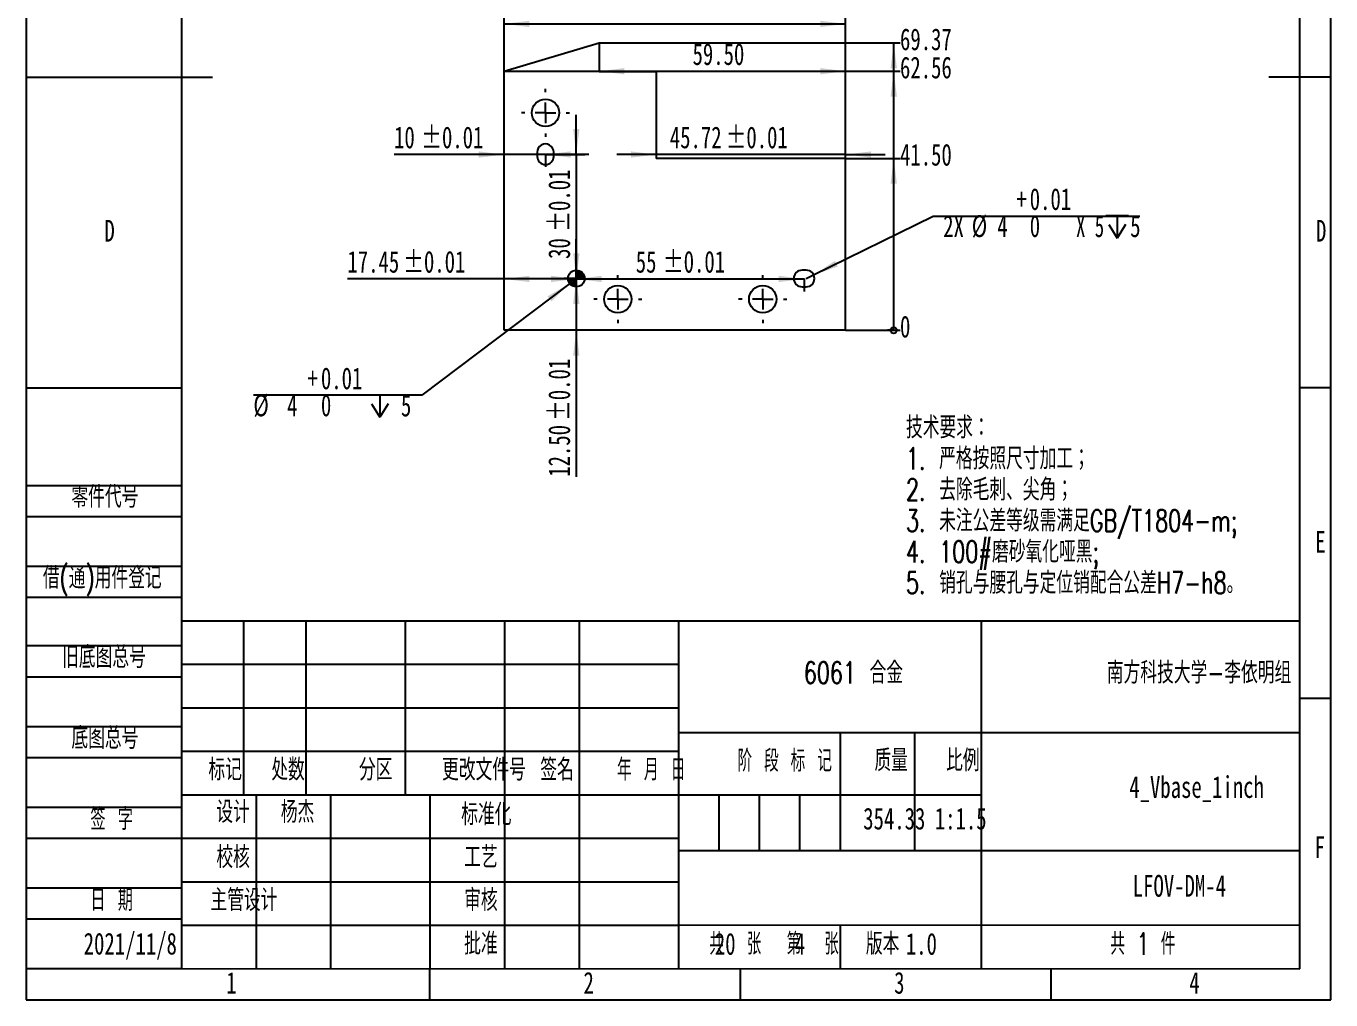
# Model space of a CAD drawing. Header units: millimetres. Extents: x 0 to 210, y 0 to 297.
# Drawn here: x 0 to 210, y 0 to 156.7 of the extents above; entities that cross this region are included whole.
import ezdxf

# ---------------------------------------------------------------- set-up
doc = ezdxf.new("R2010")
doc.units = ezdxf.units.MM
doc.layers.add('图框', color=7, linetype='Continuous')
doc.layers.add('图纸格式', color=7, linetype='Continuous')
doc.layers.add('根据设置的颜色创建', color=7, linetype='Continuous', lineweight=25)
doc.styles.add('SLDTEXTSTYLE0', font='TXT', dxfattribs={"width": 0.7, "bigfont": 'bigfont'})
doc.styles.add('SLDTEXTSTYLE1', font='TXT', dxfattribs={"width": 0.62, "bigfont": 'bigfont'})
doc.styles.add('SLDTEXTSTYLE12', font='TXT', dxfattribs={"width": 0.633333})
doc.styles.add('SLDTEXTSTYLE2', font='TXT', dxfattribs={"width": 0.614286, "bigfont": 'bigfont'})
doc.styles.add('SLDTEXTSTYLE3', font='TXT', dxfattribs={"width": 0.6, "bigfont": 'bigfont'})
doc.styles.add('SLDTEXTSTYLE4', font='TXT', dxfattribs={"width": 0.633333, "bigfont": 'bigfont'})
doc.styles.add('SLDTEXTSTYLE5', font='TXT', dxfattribs={"width": 0.7})
doc.dimstyles.new('SLDDIMSTYLE0', dxfattribs={"dimtxt": 3.5, "dimasz": 4.08, "dimexe": 0, "dimexo": 0.0625, "dimgap": 0.875, "dimtad": 2, "dimlfac": 1.5, "dimrnd": 1e-09, "dimzin": 12, "dimdsep": 46, "dimtxsty": 'SLDTEXTSTYLE5', "dimsah": 1, "dimcen": 0.09, "dimadec": 0, "dimazin": 3, "dimtol": 1, "dimtp": 0.01, "dimtm": 0.01, "dimtfac": 1, "dimtofl": 0, "dimtmove": 0, "dimatfit": 3, "dimfxl": 0, "dimfrac": 2, "dimtolj": 1, "dimarcsym": 0})
doc.dimstyles.new('SLDDIMSTYLE10', dxfattribs={"dimtxt": 3.5, "dimasz": 4.08, "dimexe": 0, "dimexo": 0.0625, "dimgap": 0.875, "dimtad": 0, "dimtih": 1, "dimtoh": 1, "dimlfac": 1.5, "dimrnd": 1e-09, "dimzin": 4, "dimdsep": 46, "dimtxsty": 'SLDTEXTSTYLE5', "dimsah": 1, "dimcen": 0.09, "dimadec": 0, "dimazin": 1, "dimtfac": 1, "dimtofl": 0, "dimtmove": 0, "dimatfit": 3, "dimfxl": 0, "dimfrac": 2, "dimtolj": 1, "dimtzin": 12, "dimarcsym": 0})
doc.dimstyles.new('SLDDIMSTYLE11', dxfattribs={"dimtxt": 3.5, "dimasz": 4.08, "dimexe": 0, "dimexo": 0.0625, "dimgap": 0.875, "dimtad": 0, "dimtih": 1, "dimtoh": 1, "dimlfac": 1.5, "dimrnd": 1e-09, "dimzin": 12, "dimdsep": 46, "dimtxsty": 'SLDTEXTSTYLE5', "dimsah": 1, "dimcen": 0.09, "dimadec": 0, "dimazin": 3, "dimtfac": 1, "dimtofl": 0, "dimtmove": 0, "dimatfit": 3, "dimfxl": 0, "dimfrac": 2, "dimtolj": 1, "dimtzin": 12, "dimarcsym": 0})
doc.dimstyles.new('SLDDIMSTYLE12', dxfattribs={"dimtxt": 3.5, "dimasz": 4.08, "dimexe": 0, "dimexo": 0.0625, "dimgap": 0.875, "dimtad": 0, "dimtih": 1, "dimtoh": 1, "dimdec": 6, "dimlfac": 1.5, "dimrnd": 1e-09, "dimzin": 12, "dimdsep": 46, "dimtxsty": 'SLDTEXTSTYLE5', "dimblk1": 'NONE', "dimsah": 1, "dimcen": 0, "dimadec": 0, "dimazin": 3, "dimtol": 1, "dimtp": 0.012, "dimtfac": 1, "dimtmove": 0, "dimatfit": 3, "dimldrblk": 'NONE', "dimfxl": 0, "dimfrac": 2, "dimtolj": 1, "dimtzin": 0, "dimarcsym": 0})
doc.dimstyles.new('SLDDIMSTYLE13', dxfattribs={"dimtxt": 3.5, "dimasz": 4.08, "dimexe": 0, "dimexo": 0.0625, "dimgap": 0.875, "dimtad": 0, "dimtih": 1, "dimtoh": 1, "dimdec": 6, "dimlfac": 1.5, "dimrnd": 1e-09, "dimzin": 12, "dimdsep": 46, "dimtxsty": 'SLDTEXTSTYLE5', "dimsah": 1, "dimcen": 0, "dimadec": 0, "dimazin": 3, "dimtol": 1, "dimtp": 0.012, "dimtfac": 1, "dimtofl": 0, "dimtmove": 0, "dimatfit": 3, "dimfxl": 0, "dimfrac": 2, "dimtolj": 1, "dimtzin": 0, "dimarcsym": 0})
doc.dimstyles.new('SLDDIMSTYLE3', dxfattribs={"dimtxt": 3.5, "dimasz": 4.08, "dimexe": 0, "dimexo": 0.0625, "dimgap": 0.875, "dimtad": 2, "dimlfac": 1.5, "dimrnd": 1e-09, "dimzin": 12, "dimdsep": 46, "dimtxsty": 'SLDTEXTSTYLE5', "dimsah": 1, "dimcen": 0.09, "dimadec": 0, "dimazin": 3, "dimtfac": 1, "dimtofl": 0, "dimtmove": 0, "dimatfit": 3, "dimfxl": 0, "dimfrac": 2, "dimtolj": 1, "dimtzin": 12, "dimarcsym": 0})
doc.dimstyles.new('SLDDIMSTYLE4', dxfattribs={"dimtxt": 3.5, "dimasz": 4.08, "dimexe": 0, "dimexo": 0.0625, "dimgap": 0.875, "dimtad": 2, "dimlfac": 1.5, "dimrnd": 1e-09, "dimzin": 4, "dimdsep": 46, "dimtxsty": 'SLDTEXTSTYLE5', "dimsah": 1, "dimcen": 0.09, "dimadec": 0, "dimazin": 1, "dimtfac": 1, "dimtofl": 0, "dimtmove": 0, "dimatfit": 3, "dimfxl": 0, "dimfrac": 2, "dimtolj": 1, "dimtzin": 12, "dimarcsym": 0})
doc.dimstyles.new('SLDDIMSTYLE6', dxfattribs={"dimtxt": 3.5, "dimasz": 4.08, "dimexe": 0, "dimexo": 0.0625, "dimgap": 0.875, "dimtad": 2, "dimlfac": 1.5, "dimrnd": 1e-09, "dimzin": 12, "dimdsep": 46, "dimtxsty": 'SLDTEXTSTYLE5', "dimsah": 1, "dimcen": 0.09, "dimadec": 0, "dimazin": 3, "dimtol": 1, "dimtp": 0.01, "dimtm": 0.01, "dimtfac": 1, "dimtmove": 0, "dimatfit": 0, "dimfxl": 0, "dimfrac": 2, "dimtolj": 1, "dimarcsym": 0})
doc.dimstyles.new('SLDDIMSTYLE8', dxfattribs={"dimtxt": 3.5, "dimasz": 4.08, "dimexe": 0, "dimexo": 0.0625, "dimgap": 0.875, "dimtad": 2, "dimlfac": 1.5, "dimrnd": 1e-09, "dimzin": 4, "dimdsep": 46, "dimtxsty": 'SLDTEXTSTYLE5', "dimsah": 1, "dimcen": 0.09, "dimadec": 0, "dimazin": 1, "dimtol": 1, "dimtp": 0.01, "dimtm": 0.01, "dimtfac": 1, "dimtmove": 0, "dimatfit": 0, "dimfxl": 0, "dimfrac": 2, "dimtolj": 1, "dimarcsym": 0})
doc.dimstyles.new('SLDDIMSTYLE9', dxfattribs={"dimtxt": 3.5, "dimasz": 0.338667, "dimexe": 0, "dimexo": 0.0625, "dimgap": 0.875, "dimtad": 0, "dimtih": 1, "dimtoh": 1, "dimdec": 0, "dimlfac": 1.5, "dimrnd": 1e-09, "dimdsep": 46, "dimtxsty": 'SLDTEXTSTYLE5', "dimblk1": 'ORIGIN', "dimblk2": 'ORIGIN', "dimsah": 1, "dimcen": 0.09, "dimadec": 0, "dimazin": 2, "dimtfac": 1, "dimtdec": 0, "dimtofl": 0, "dimtmove": 0, "dimatfit": 3, "dimldrblk": 'ORIGIN', "dimfxl": 0, "dimfrac": 2, "dimtolj": 1, "dimtzin": 12, "dimarcsym": 0})

# ---------------------------------------------------------------- blocks, each defined once
blk = doc.blocks.new('SW_NOTE_0')
at = {"layer": '图纸格式', "color": 0, "char_height": 3.5, "attachment_point": 1, "style": 'SLDTEXTSTYLE0'}
for s, insert in [('技术要求：', (0, 4.51)), ('1. 严格按照尺寸加工；', (0, -0.49)), ('2. 去除毛刺、尖角；', (0, -5.49)), ('3. 未注公差等级需满足GB/T1804-m;', (0, -10.49)), ('4. 100#磨砂氧化哑黑;', (0, -15.49)), ('5. 销孔与腰孔与定位销配合公差H7-h8。', (0, -20.49))]:
    blk.add_mtext(s, dxfattribs=dict(at, insert=insert))
blk = doc.blocks.new('_Origin')
at = {"color": 0, "linetype": 'ByBlock', "lineweight": -2}
blk.add_line((0, 0), (-1, 0), dxfattribs=at)
blk.add_circle((0, 0), 0.5, dxfattribs=at)
blk = doc.blocks.new('_D_14')
at = {"layer": '根据设置的颜色创建'}
blk.add_line((131.89, 107.77), (140.65, 107.77), dxfattribs=at)
at = {"layer": '根据设置的颜色创建', "xscale": 1.016, "yscale": 1.016}
blk.add_blockref('_Origin', (139.64, 107.77), dxfattribs=at)
at = {"layer": '根据设置的颜色创建', "insert": (140.65, 110.11), "char_height": 3.5, "attachment_point": 1, "style": 'SLDTEXTSTYLE5'}
blk.add_mtext('0', dxfattribs=at)
blk = doc.blocks.new('_D_15')
at = {"layer": '根据设置的颜色创建'}
for p, q in [((131.89, 135.43), (140.65, 135.43)), ((139.64, 107.77), (139.64, 135.43))]:
    blk.add_line(p, q, dxfattribs=at)
blk.add_solid([(139.64, 135.43), (139.13, 131.35), (140.15, 131.35)], dxfattribs=at)
at = {"layer": '根据设置的颜色创建', "insert": (140.65, 137.78), "char_height": 3.5, "attachment_point": 1, "style": 'SLDTEXTSTYLE5'}
blk.add_mtext('41.50', dxfattribs=at)
blk = doc.blocks.new('_D_16')
at = {"layer": '根据设置的颜色创建'}
for p, q in [((76.92, 149.47), (140.65, 149.47)), ((139.64, 135.43), (139.64, 149.47))]:
    blk.add_line(p, q, dxfattribs=at)
blk.add_solid([(139.64, 149.47), (139.13, 145.39), (140.15, 145.39)], dxfattribs=at)
at = {"layer": '根据设置的颜色创建', "insert": (140.65, 151.82), "char_height": 3.5, "attachment_point": 1, "style": 'SLDTEXTSTYLE5'}
blk.add_mtext('62.56', dxfattribs=at)
blk = doc.blocks.new('_D_17')
at = {"layer": '根据设置的颜色创建'}
for p, q in [((92.22, 154.02), (140.65, 154.02)), ((139.64, 149.47), (139.64, 154.02))]:
    blk.add_line(p, q, dxfattribs=at)
blk.add_solid([(139.64, 154.02), (139.13, 149.94), (140.15, 149.94)], dxfattribs=at)
at = {"layer": '根据设置的颜色创建', "insert": (140.65, 156.36), "char_height": 3.5, "attachment_point": 1, "style": 'SLDTEXTSTYLE5'}
blk.add_mtext('69.37', dxfattribs=at)
blk = doc.blocks.new('_D_18')
at = {"layer": '根据设置的颜色创建'}
for p, q in [((131.89, 135.43), (131.89, 138.06)), ((101.41, 136.06), (95.06, 136.06)), ((131.89, 136.06), (101.41, 136.06)), ((131.89, 136.06), (138.24, 136.06))]:
    blk.add_line(p, q, dxfattribs=at)
for points in [[(101.41, 136.06), (97.33, 136.57), (97.33, 135.56)], [(131.89, 136.06), (135.97, 135.56), (135.97, 136.57)]]:
    blk.add_solid(points, dxfattribs=at)
at = {"layer": '根据设置的颜色创建', "char_height": 3.5, "attachment_point": 1, "style": 'SLDTEXTSTYLE5'}
for s, insert in [('±0.01', (112.59, 140.57)), ('45.72', (103.6, 140.57))]:
    blk.add_mtext(s, dxfattribs=dict(at, insert=insert))
blk = doc.blocks.new('_D_19')
at = {"layer": '根据设置的颜色创建'}
for p, q in [((88.55, 136.1), (88.55, 142.45)), ((83.59, 136.1), (90.55, 136.1)), ((88.55, 136.1), (88.55, 116.1)), ((88.55, 116.1), (86.55, 116.1)), ((88.55, 116.1), (88.55, 109.75))]:
    blk.add_line(p, q, dxfattribs=at)
for points in [[(88.55, 136.1), (89.06, 140.18), (88.04, 140.18)], [(88.55, 116.1), (88.04, 112.02), (89.06, 112.02)]]:
    blk.add_solid(points, dxfattribs=at)
at = {"layer": '根据设置的颜色创建', "char_height": 3.5, "attachment_point": 1, "rotation": 90, "style": 'SLDTEXTSTYLE5'}
for s, insert in [('±0.01', (84.04, 123.64)), ('30', (84.04, 119.26))]:
    blk.add_mtext(s, dxfattribs=dict(at, insert=insert))
blk = doc.blocks.new('SW_SYMBOL_HOLE_DEPTH')
at = {"layer": '根据设置的颜色创建', "color": 0}
for p, q in [((0, 875), (800, 875)), ((100, 555), (400, 75)), ((400, 875), (400, 75)), ((700, 555), (400, 75))]:
    blk.add_line(p, q, dxfattribs=at)
blk = doc.blocks.new('_D_20')
at = {"layer": '根据设置的颜色创建'}
for p, q in [((89.62, 116.91), (87.49, 115.3)), ((87.49, 115.3), (63.67, 97.3)), ((63.67, 97.3), (36.58, 97.3))]:
    blk.add_line(p, q, dxfattribs=at)
blk.add_solid([(87.49, 115.3), (83.93, 113.24), (84.54, 112.43)], dxfattribs=at)
at = {"layer": '根据设置的颜色创建', "xscale": 0.004511737089201878, "yscale": 0.004511737089201878, "zscale": 0.004511737089201878}
blk.add_blockref('SW_SYMBOL_HOLE_DEPTH', (55.12, 93.42), dxfattribs=at)
at = {"layer": '根据设置的颜色创建', "char_height": 3.5, "attachment_point": 1, "style": 'SLDTEXTSTYLE5'}
for s, insert in [('+', (45.3, 101.78)), ('0.01', (47.45, 101.78)), ('%%c', (36.58, 97.43)), ('4', (42.01, 97.41)), ('0', (47.45, 97.43)), ('5', (60.33, 97.41))]:
    blk.add_mtext(s, dxfattribs=dict(at, insert=insert))
blk = doc.blocks.new('_None')
blk = doc.blocks.new('_D_21')
at = {"layer": '根据设置的颜色创建'}
for p, q in [((126.75, 116.69), (146.01, 126.16)), ((146.01, 126.16), (179.24, 126.16)), ((125.55, 116.1), (126.75, 116.69))]:
    blk.add_line(p, q, dxfattribs=at)
blk.add_solid([(126.75, 116.69), (130.63, 118.03), (130.19, 118.94)], dxfattribs=at)
at = {"layer": '根据设置的颜色创建', "xscale": 0.004511737089201878, "yscale": 0.004511737089201878, "zscale": 0.004511737089201878}
blk.add_blockref('SW_SYMBOL_HOLE_DEPTH', (173.8, 122.28), dxfattribs=at)
at = {"layer": '根据设置的颜色创建', "char_height": 3.5, "attachment_point": 1}
for s, insert, style in [('0.01', (161.53, 130.64), 'SLDTEXTSTYLE5'), ('+', (159.38, 130.64), 'SLDTEXTSTYLE5'), ('2X', (147.6, 126.27), 'SLDTEXTSTYLE5'), ('%%c', (152.2, 126.29), 'SLDTEXTSTYLE5'), ('4', (156.31, 126.27), 'SLDTEXTSTYLE5'), ('0', (161.53, 126.29), 'SLDTEXTSTYLE5'), ('X 5', (168.98, 126.27), 'SLDTEXTSTYLE12'), ('5', (177.7, 126.27), 'SLDTEXTSTYLE5')]:
    blk.add_mtext(s, dxfattribs=dict(at, insert=insert, style=style))
blk = doc.blocks.new('_D_22')
at = {"layer": '根据设置的颜色创建'}
for p, q in [((76.92, 116.03), (51.72, 116.03)), ((88.55, 116.03), (76.92, 116.03)), ((88.55, 116.1), (88.55, 114.03))]:
    blk.add_line(p, q, dxfattribs=at)
for points in [[(76.92, 116.03), (81, 115.53), (81, 116.54)], [(88.55, 116.03), (84.47, 116.54), (84.47, 115.53)]]:
    blk.add_solid(points, dxfattribs=at)
at = {"layer": '根据设置的颜色创建', "char_height": 3.5, "attachment_point": 1, "style": 'SLDTEXTSTYLE5'}
for s, insert in [('17.45', (51.72, 120.55)), ('±0.01', (60.7, 120.55))]:
    blk.add_mtext(s, dxfattribs=dict(at, insert=insert))
blk = doc.blocks.new('_D_23')
at = {"layer": '根据设置的颜色创建'}
for p, q in [((88.55, 116.1), (88.55, 114.03)), ((88.55, 116.03), (125.22, 116.03)), ((125.22, 116.1), (125.22, 114.03))]:
    blk.add_line(p, q, dxfattribs=at)
for points in [[(88.55, 116.03), (92.63, 115.53), (92.63, 116.54)], [(125.22, 116.03), (121.14, 116.54), (121.14, 115.53)]]:
    blk.add_solid(points, dxfattribs=at)
at = {"layer": '根据设置的颜色创建', "char_height": 3.5, "attachment_point": 1, "style": 'SLDTEXTSTYLE5'}
for s, insert in [('55', (98.12, 120.55)), ('±0.01', (102.5, 120.55))]:
    blk.add_mtext(s, dxfattribs=dict(at, insert=insert))
blk = doc.blocks.new('_D_24')
at = {"layer": '根据设置的颜色创建'}
for p, q in [((88.55, 116.1), (88.55, 122.45)), ((88.55, 116.1), (86.55, 116.1)), ((88.55, 116.1), (88.55, 107.77)), ((88.55, 107.77), (88.55, 84.19))]:
    blk.add_line(p, q, dxfattribs=at)
for points in [[(88.55, 116.1), (89.06, 120.18), (88.04, 120.18)], [(88.55, 107.77), (88.04, 103.69), (89.06, 103.69)]]:
    blk.add_solid(points, dxfattribs=at)
at = {"layer": '根据设置的颜色创建', "char_height": 3.5, "attachment_point": 1, "rotation": 90, "style": 'SLDTEXTSTYLE5'}
for s, insert in [('±0.01', (84.04, 93.18)), ('12.50', (84.04, 84.19))]:
    blk.add_mtext(s, dxfattribs=dict(at, insert=insert))
blk = doc.blocks.new('_D_25')
at = {"layer": '根据设置的颜色创建'}
for p, q in [((76.92, 136.06), (59.22, 136.06)), ((83.59, 136.06), (76.92, 136.06)), ((83.59, 136.1), (83.59, 134.06)), ((83.59, 136.06), (89.94, 136.06))]:
    blk.add_line(p, q, dxfattribs=at)
for points in [[(76.92, 136.06), (72.84, 136.57), (72.84, 135.56)], [(83.59, 136.06), (87.67, 135.56), (87.67, 136.57)]]:
    blk.add_solid(points, dxfattribs=at)
at = {"layer": '根据设置的颜色创建', "char_height": 3.5, "attachment_point": 1, "style": 'SLDTEXTSTYLE5'}
for s, insert in [('±0.01', (63.6, 140.57)), ('10', (59.22, 140.57))]:
    blk.add_mtext(s, dxfattribs=dict(at, insert=insert))
blk = doc.blocks.new('_D_26')
at = {"layer": '根据设置的颜色创建'}
for p, q in [((76.92, 149.47), (76.92, 159.09)), ((131.89, 135.43), (131.89, 159.09)), ((76.92, 157.09), (131.89, 157.09))]:
    blk.add_line(p, q, dxfattribs=at)
for points in [[(76.92, 157.09), (81, 156.58), (81, 157.6)], [(131.89, 157.09), (127.81, 157.6), (127.81, 156.58)]]:
    blk.add_solid(points, dxfattribs=at)
at = {"layer": '根据设置的颜色创建', "insert": (105.48, 161.6), "char_height": 3.5, "attachment_point": 1, "style": 'SLDTEXTSTYLE5'}
blk.add_mtext('82.45', dxfattribs=at)
blk = doc.blocks.new('_D_27')
at = {"layer": '根据设置的颜色创建'}
for p, q in [((131.89, 135.43), (131.89, 151.47)), ((92.22, 149.47), (131.89, 149.47))]:
    blk.add_line(p, q, dxfattribs=at)
for points in [[(92.22, 149.47), (96.3, 148.96), (96.3, 149.98)], [(131.89, 149.47), (127.81, 149.98), (127.81, 148.96)]]:
    blk.add_solid(points, dxfattribs=at)
at = {"layer": '根据设置的颜色创建', "insert": (107.26, 153.98), "char_height": 3.5, "attachment_point": 1, "style": 'SLDTEXTSTYLE5'}
blk.add_mtext('59.50', dxfattribs=at)
blk = doc.blocks.new('SW_CENTERMARKSYMBOL_8')
at = {"layer": '根据设置的颜色创建', "color": 0}
for p, q in [((0, 3.33), (0, 3.87)), ((-3.33, 0), (-3.87, 0)), ((0, 0), (-1.67, 0)), ((0, 0), (0, 1.67)), ((0, 0), (0, -1.67)), ((0, 0), (1.67, 0)), ((3.33, 0), (3.87, 0)), ((0, -3.33), (0, -3.87))]:
    blk.add_line(p, q, dxfattribs=at)
blk = doc.blocks.new('SW_CENTERMARKSYMBOL_9')
at = {"layer": '根据设置的颜色创建', "color": 0}
for p, q in [((0, 3.33), (0, 3.87)), ((-3.33, 0), (-3.87, 0)), ((0, 0), (-1.67, 0)), ((0, 0), (0, 1.67)), ((0, 0), (0, -1.67)), ((0, 0), (1.67, 0)), ((3.33, 0), (3.87, 0)), ((0, -3.33), (0, -3.87))]:
    blk.add_line(p, q, dxfattribs=at)
blk = doc.blocks.new('SW_CENTERMARKSYMBOL_10')
at = {"layer": '根据设置的颜色创建', "color": 0}
for p, q in [((0, 3.33), (0, 3.87)), ((-3.33, 0), (-3.87, 0)), ((0, 0), (-1.67, 0)), ((0, 0), (0, 1.67)), ((0, 0), (0, -1.67)), ((0, 0), (1.67, 0)), ((3.33, 0), (3.87, 0)), ((0, -3.33), (0, -3.87))]:
    blk.add_line(p, q, dxfattribs=at)
blk = doc.blocks.new('SW_DOWELSYMBOL_1')
at = {"linetype": 'Continuous', "lineweight": 25}
h = blk.add_hatch(color=0, dxfattribs=at)
edge = h.paths.add_edge_path(flags=0)
edge.add_arc((0, 0), 1.33, 180, 270)
edge.add_line((0, -1.33), (0, 0))
edge.add_line((0, 0), (-1.33, 0))
h = blk.add_hatch(color=0, dxfattribs=at)
edge = h.paths.add_edge_path(flags=0)
edge.add_arc((0, 0), 1.33, 0, 90)
edge.add_line((0, 1.33), (0, 0))
edge.add_line((0, 0), (1.33, 0))
at = {"layer": '根据设置的颜色创建', "color": 0}
blk.add_circle((0, 0), 1.33, dxfattribs=at)

msp = doc.modelspace()

# ---------------------------------------------------------------- linework, layer by layer
at = {"color": 7, "linetype": 'Continuous', "lineweight": 25}
for p, q in [((76.92068572, 149.47268045), (92.21698716, 154.01618679)), ((92.21698716, 154.01618679), (92.21698716, 149.4345797)), ((76.92068572, 107.76791304), (76.92068572, 149.47268045)), ((92.21698716, 149.4345797), (101.40555239, 149.4345797)), ((101.40555239, 149.4345797), (101.40555239, 135.4345797)), ((82.25401905, 136.4345797), (82.25401905, 135.76791304)), ((84.92068572, 135.76791304), (84.92068572, 136.4345797)), ((131.88555239, 135.4345797), (101.40555239, 135.4345797)), ((131.88555239, 107.76791304), (131.88555239, 135.4345797)), ((125.55221905, 117.4345797), (124.88555239, 117.4345797)), ((124.88555239, 114.76791304), (125.55221905, 114.76791304)), ((131.88555239, 107.76791304), (76.92068572, 107.76791304))]:
    msp.add_line(p, q, dxfattribs=at)
for centre, radius in [((83.58735239, 142.76791304), 2.2), ((88.55221905, 116.10124637), 1.33333333), ((95.21888572, 112.76791304), 2.2), ((118.55221905, 112.76791304), 2.2)]:
    msp.add_circle(centre, radius, dxfattribs=at)
for centre, start, end in [((83.58735239, 136.4345797), 0.0000000093, 180.0000000093), ((83.58735239, 135.76791304), 179.9999999907, 359.9999999777), ((124.88555239, 116.10124637), 90, 269.9999999844), ((125.55221905, 116.10124637), 270, 90)]:
    msp.add_arc(centre, 1.33333333, start, end, dxfattribs=at)
at = {"layer": '图框'}
for p, q in [((0, 297), (0, 0)), ((210, 0), (210, 297)), ((0, 98.5), (25, 98.5)), ((210, 98.5), (205, 98.5)), ((0, 82.79059372), (25, 82.79059372)), ((0, 77.79059372), (25, 77.79059372)), ((0, 69.79059372), (25, 69.79059372)), ((0, 64.79059372), (25, 64.79059372)), ((25.01325671, 61.0216466), (24.99810284, 5.02164865)), ((0, 57), (25, 57)), ((25, 54), (105, 54)), ((0, 52), (25, 52)), ((210, 48.5), (205, 48.5)), ((25, 47), (105, 47)), ((0, 44), (25, 44)), ((0, 39), (25, 39)), ((111.5, 33), (111.5, 24)), ((118, 33), (118, 24)), ((124.5, 33), (124.5, 24)), ((0, 31), (25, 31)), ((0, 26), (25, 26)), ((0, 18), (25, 18)), ((0, 13), (25, 13)), ((-0.00189625, 5.02841377), (24.99810284, 5.02164865)), ((64.99999231, -0.02841395), (64.99999231, 4.97158605)), ((153.6900128, 4.99715582), (153.6900128, 4.98682399)), ((165, -0.02841395), (165, 4.98376345)), ((-0.00000769, -0.02841395), (209.99999231, -0.02841395))]:
    msp.add_line(p, q, dxfattribs=at)
at = {"layer": '图框', "lineweight": 25}
for p, q in [((25, 292), (25, 5)), ((205, 4.97293926), (205, 292)), ((0, 148.5), (30, 148.5)), ((210, 148.5), (200, 148.5)), ((25, 61), (205, 61)), ((35, 61), (35, 33)), ((45, 61), (45, 33)), ((61, 61), (61, 33)), ((77, 61), (77, 5)), ((89, 61), (89, 5)), ((105, 61), (105, 4.99999974)), ((153.6900128, 60.98683224), (153.6900128, 4.99715582)), ((105, 43), (205, 43)), ((131, 43), (131, 24)), ((143, 43), (143, 24)), ((25, 40), (105, 40)), ((25, 33), (105, 33)), ((37, 33), (37, 5)), ((49, 33), (49, 5)), ((64.99999231, 32.97158605), (64.99999231, 4.97158605)), ((105.01329698, 32.98682811), (153.6900128, 32.98682811)), ((25, 26), (105, 26)), ((105, 24), (205, 24)), ((25, 19), (105, 19)), ((24.99999707, 12.02164839), (105, 12.02164839)), ((105, 12.02164839), (205, 12.04870888)), ((131, 12.02868412), (131, 4.99296402)), ((24.99810284, 5.02164865), (205, 4.97293926)), ((114.99905142, -0.02841395), (114.99905142, 4.99729395))]:
    msp.add_line(p, q, dxfattribs=at)

# ---------------------------------------------------------------- block references
at = {"layer": '图纸格式'}
msp.add_blockref('SW_NOTE_0', (141.61248355, 89.35987297), dxfattribs=at)
at = {"layer": '根据设置的颜色创建'}
for name, p in [('SW_CENTERMARKSYMBOL_8', (83.58735239, 142.76791304)), ('SW_DOWELSYMBOL_1', (88.55221905, 116.10124637)), ('SW_CENTERMARKSYMBOL_9', (95.21888572, 112.76791304)), ('SW_CENTERMARKSYMBOL_10', (118.55221905, 112.76791304))]:
    msp.add_blockref(name, p, dxfattribs=at)

# ---------------------------------------------------------------- texts
at = {"layer": '图框', "char_height": 3.5}
for s, insert, attachment_point, style in [('D', (13.42968752, 125.54092008), 2, 'SLDTEXTSTYLE5'), ('D', (208.42968752, 125.54092008), 2, 'SLDTEXTSTYLE5'), ('零件代号', (7.29211667, 82.70329204), 1, 'SLDTEXTSTYLE0'), ('E', (208.31788194, 75.47606924), 2, 'SLDTEXTSTYLE5'), ('借(通)用件登记', (2.70461632, 69.67773255), 1, 'SLDTEXTSTYLE0'), ('旧底图总号', (5.79211643, 56.90530001), 1, 'SLDTEXTSTYLE0'), ('6061 合金', (133.15133933, 54.39905289), 2, 'SLDTEXTSTYLE0'), ('南方科技大学-李依明组', (188.77901833, 54.39905289), 2, 'SLDTEXTSTYLE0'), ('底图总号', (7.29211667, 43.88526413), 1, 'SLDTEXTSTYLE0'), ('阶 段 标 记', (122.08305005, 40.21624708), 2, 'SLDTEXTSTYLE2'), ('质量', (139.22666099, 40.28618167), 2, 'SLDTEXTSTYLE0'), ('比例', (150.75914226, 40.28618167), 2, 'SLDTEXTSTYLE0'), ('标记', (32.04010752, 38.78855981), 2, 'SLDTEXTSTYLE0'), ('处数', (42.16063697, 38.78855981), 2, 'SLDTEXTSTYLE0'), ('分区', (56.25990084, 38.78855981), 2, 'SLDTEXTSTYLE0'), ('更改文件号', (73.68047433, 38.78855981), 2, 'SLDTEXTSTYLE0'), ('签名', (85.44110771, 38.78855981), 2, 'SLDTEXTSTYLE0'), ('年 月 日', (100.61729645, 38.78855981), 2, 'SLDTEXTSTYLE1'), ('4_Vbase_1inch', (188.38162236, 35.99341121), 2, 'SLDTEXTSTYLE5'), ('设计', (33.31082705, 31.97276116), 2, 'SLDTEXTSTYLE0'), ('杨杰', (43.69188705, 31.97276145), 2, 'SLDTEXTSTYLE0'), ('标准化', (74.07404119, 31.59203863), 2, 'SLDTEXTSTYLE0'), ('签 字', (13.76749305, 30.80699396), 2, 'SLDTEXTSTYLE4'), ('354.33', (139.73004089, 30.90835364), 2, 'SLDTEXTSTYLE5'), ('1:1.5', (150.42129503, 30.90835364), 2, 'SLDTEXTSTYLE5'), ('F', (208.22430554, 26.29092008), 2, 'SLDTEXTSTYLE5'), ('校核', (33.31082705, 24.70216765), 2, 'SLDTEXTSTYLE0'), ('工艺', (73.19661051, 24.70216765), 2, 'SLDTEXTSTYLE0'), ('LFOV-DM-4', (185.61200437, 20.08420473), 2, 'SLDTEXTSTYLE5'), ('日 期', (13.76749305, 17.7869982), 2, 'SLDTEXTSTYLE4'), ('主管设计', (35.06082713, 17.78791054), 2, 'SLDTEXTSTYLE0'), ('审核', (73.19661051, 17.79738322), 2, 'SLDTEXTSTYLE0'), ('2021/11/8', (16.76850515, 10.77839845), 2, 'SLDTEXTSTYLE5'), ('批准', (73.19904103, 10.77839816), 2, 'SLDTEXTSTYLE0'), ('共  张', (114.13669954, 10.74831967), 2, 'SLDTEXTSTYLE3'), ('20', (110.84850132, 10.74831996), 1, 'SLDTEXTSTYLE5'), ('第  张', (126.6114846, 10.74831967), 2, 'SLDTEXTSTYLE3'), ('4', (123.72354153, 10.74831996), 1, 'SLDTEXTSTYLE5'), ('版本', (137.85227334, 10.74831967), 2, 'SLDTEXTSTYLE0'), ('1.0', (141.58901891, 10.74831996), 1, 'SLDTEXTSTYLE5'), ('共 1 件', (174.4902303, 10.74831967), 1, 'SLDTEXTSTYLE1'), ('1', (33.04444444, 4.47606924), 2, 'SLDTEXTSTYLE5'), ('2', (90.54444444, 4.47606924), 2, 'SLDTEXTSTYLE5'), ('3', (140.54444444, 4.47606924), 2, 'SLDTEXTSTYLE5'), ('4', (188.04444444, 4.47606924), 2, 'SLDTEXTSTYLE5')]:
    msp.add_mtext(s, dxfattribs=dict(at, insert=insert, attachment_point=attachment_point, style=style))

# ---------------------------------------------------------------- dimensions: what is measured, and where the dimension line sits
at = {"layer": '根据设置的颜色创建'}
for base, p1, p2, angle, dimstyle, picture, middle in [((131.88555239, 157.08900895), (76.92068572, 149.47268045), (131.88555239, 135.4345797), 0, 'SLDDIMSTYLE3', '_D_26', (109.31972973, 157.08900895)), ((88.55221905, 116.10124637), (83.58735239, 136.10124637), (88.55221905, 116.10124637), 90, 'SLDDIMSTYLE6', '_D_19', (88.55221905, 126.16009502)), ((88.55221905, 107.76791304), (88.55221905, 116.10124637), (76.92068572, 107.76791304), 90, 'SLDDIMSTYLE8', '_D_24', (88.55221905, 93.39299357))]:
    dim = msp.add_linear_dim(base=base, p1=p1, p2=p2, angle=angle, dimstyle=dimstyle, dxfattribs=at)
    dim.commit()
    dim.dimension.update_dxf_attribs({"geometry": picture, "text_midpoint": middle, "dimtype": 160})
for feature_location, offset, origin, dimstyle, picture, middle in [((92.21698716, 154.01618679), (48.43735543, 0), (131.88555239, 107.76791304), 'SLDDIMSTYLE11', '_D_17', (144.48489795, 154.01618679)), ((76.92068572, 149.47268045), (63.73365687, 0), (131.88555239, 107.76791304), 'SLDDIMSTYLE11', '_D_16', (144.4873287, 149.47268045)), ((131.88555239, 135.4345797), (8.7687902, 0), (131.88555239, 107.76791304), 'SLDDIMSTYLE10', '_D_15', (144.49218974, 135.4345797)), ((131.8855523866, 107.7679130356), (8.768790205, 0), (131.8855523866, 107.7679130356), 'SLDDIMSTYLE9', '_D_14', (141.4223981488, 107.7679130356))]:
    dim = msp.add_ordinate_dim(feature_location=feature_location, offset=offset, dtype=0, origin=origin, dimstyle=dimstyle, dxfattribs=at)
    dim.commit()
    dim.dimension.update_dxf_attribs({"geometry": picture, "text_midpoint": middle})
for base, p1, p2, dimstyle, picture, middle in [((131.88555239, 149.47268045), (92.21698716, 149.4345797), (131.88555239, 135.4345797), 'SLDDIMSTYLE4', '_D_27', (111.09729743, 149.47268045)), ((76.92068572, 136.06312221), (83.58735239, 136.10124637), (76.92068572, 149.47268045), 'SLDDIMSTYLE6', '_D_25', (66.12244591, 136.06312221)), ((101.40555239, 136.06312221), (131.88555239, 135.4345797), (101.40555239, 135.4345797), 'SLDDIMSTYLE6', '_D_18', (112.80601767, 136.06312221)), ((76.92068572, 116.03425859), (88.55221905, 116.10124637), (76.92068572, 107.76791304), 'SLDDIMSTYLE0', '_D_22', (60.92068572, 116.03425859)), ((125.21888572, 116.03425859), (88.55221905, 116.10124637), (125.21888572, 116.10124637), 'SLDDIMSTYLE0', '_D_23', (105.02302079, 116.03425859))]:
    dim = msp.add_linear_dim(base=base, p1=p1, p2=p2, dimstyle=dimstyle, dxfattribs=at)
    dim.commit()
    dim.dimension.update_dxf_attribs({"geometry": picture, "text_midpoint": middle, "dimtype": 160})
dim = msp.add_radius_dim(center=(125.55221905, 116.10124637), mpoint=(126.74885503, 116.68932809), text='2X %%c<> X 5{\\fGDT;x}5\\P', dimstyle='SLDDIMSTYLE13', override={"dimpost": '<>'}, dxfattribs=at)
dim.commit()
dim.dimension.update_dxf_attribs({"geometry": '_D_21', "text_midpoint": (163.41614192, 126.12211896), "dimtype": 164})
dim = msp.add_diameter_dim_2p(p1=(89.61590545, 116.90520472), p2=(87.48853265, 115.29728802), text='<> {\\fGDT;x} 5\\P', dimstyle='SLDDIMSTYLE12', dxfattribs=at)
dim.commit()
dim.dimension.update_dxf_attribs({"geometry": '_D_20', "text_midpoint": (49.33516665, 97.26499609), "dimtype": 163})

doc.saveas('drawing.dxf')
